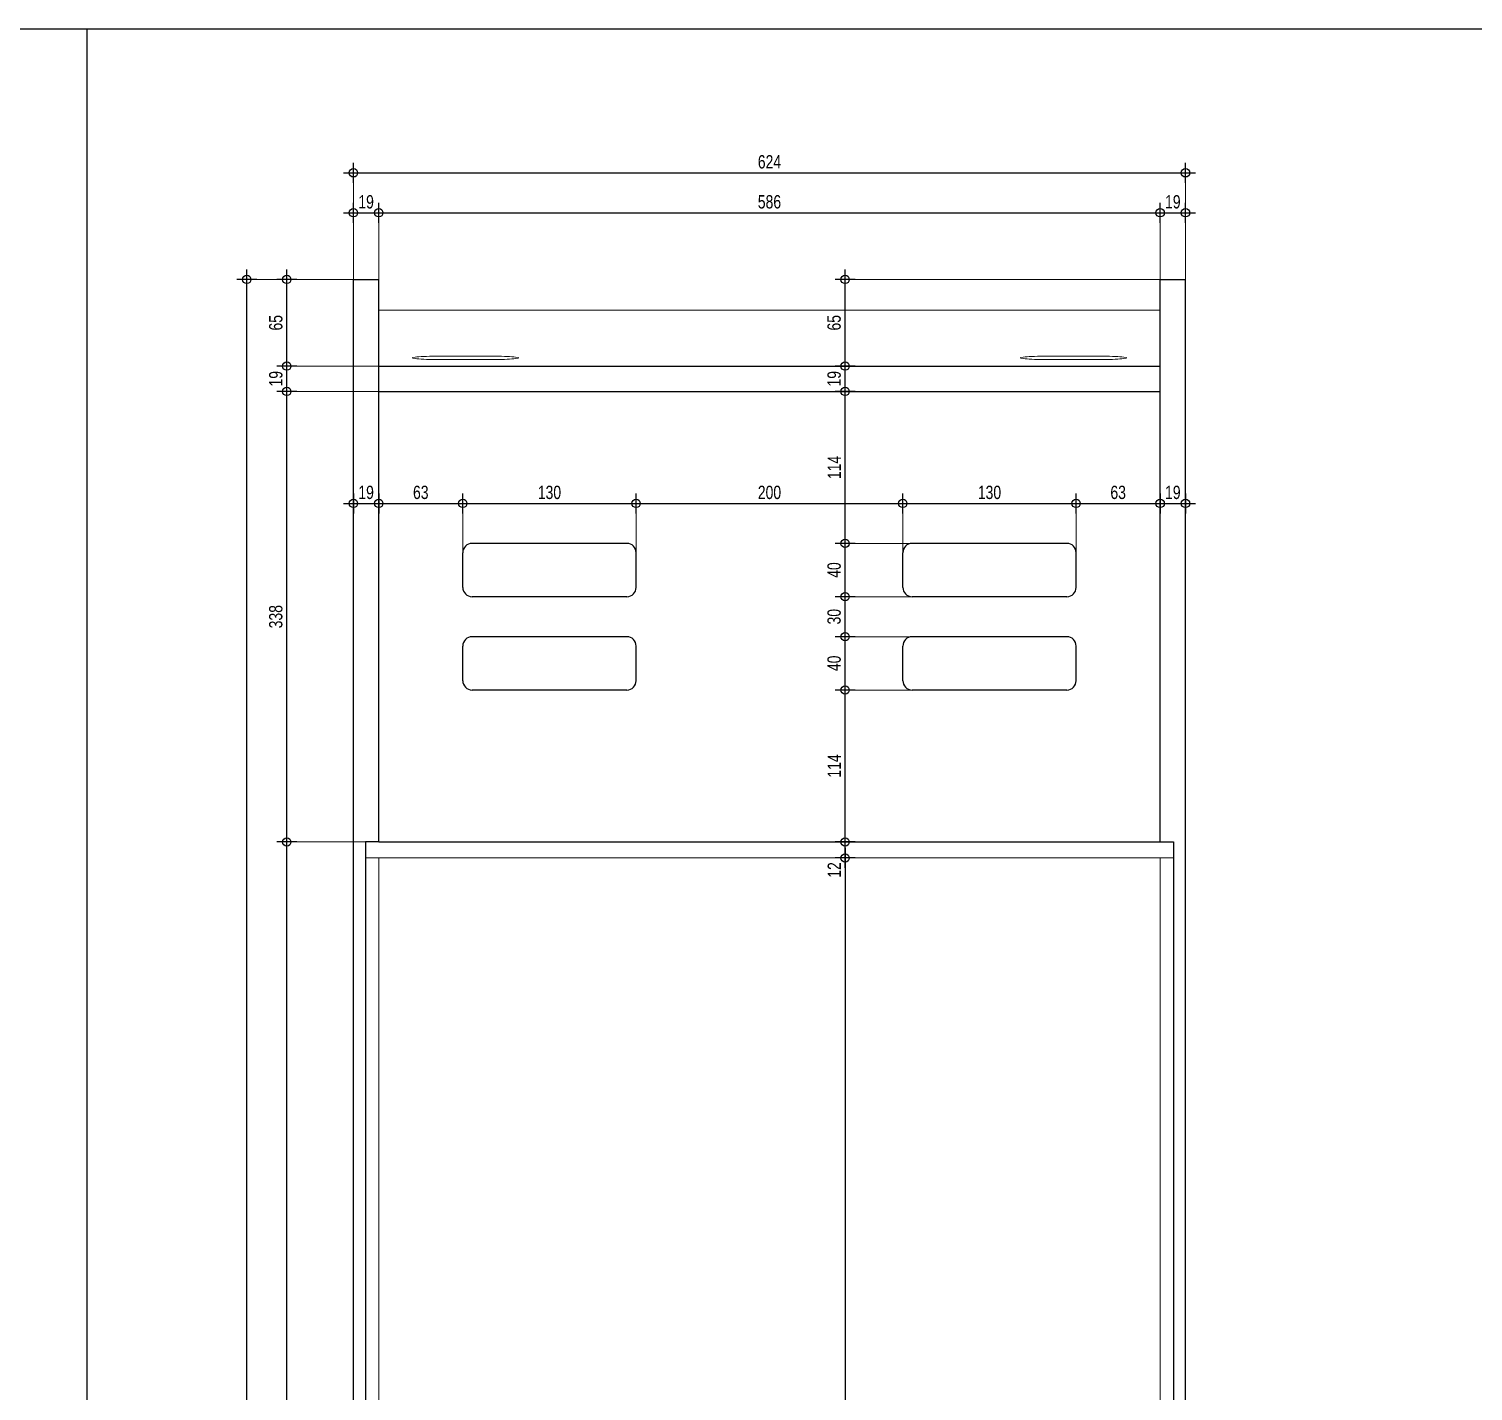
# Model space of a CAD drawing. Header units: millimetres. Extents: x -638 to 26377, y -728 to 1951.
# Drawn here: x 19974 to 21057, y 878 to 1900 of the extents above; entities that cross this region are included whole.
import ezdxf

# ---------------------------------------------------------------- set-up
doc = ezdxf.new("R2010")
doc.units = ezdxf.units.MM
doc.layers.get('0').update_dxf_attribs({"color": 1, "lineweight": 100})
doc.layers.add('_Aide', color=5, linetype='Continuous', plot=False)
for name, color, linetype, lineweight in [('Cotes', 8, 'Continuous', 18), ('Cotes @ 5', 8, 'Continuous', 18), ('Plan', 7, 'Continuous', 25)]:
    doc.layers.add(name, color=color, linetype=linetype, lineweight=lineweight)
doc.styles.get("Standard").update_dxf_attribs({"font": 'arial.ttf', "width": 0.75})
doc.dimstyles.new('Annotatif', dxfattribs={"dimscale": 0, "dimtxt": 2, "dimasz": 2.5, "dimexe": 1.5, "dimexo": 0, "dimtad": 1, "dimdec": 0, "dimtxsty": 'Standard', "dimblk": 'SMALL', "dimcen": 0, "dimdle": 1.5, "dimadec": 0, "dimazin": 0, "dimtfac": 1, "dimtdec": 0, "dimtix": 1, "dimtmove": 2, "dimatfit": 3, "dimfxl": 1.5, "dimfxlon": 1, "dimarcsym": 0})

# ---------------------------------------------------------------- blocks, each defined once
blk = doc.blocks.new('_Small')
at = {"color": 0, "linetype": 'ByBlock', "lineweight": -2}
blk.add_circle((0, 0), 0.25, dxfattribs=at)
blk = doc.blocks.new('*D685')
at = {"layer": 'Cotes', "color": 0, "lineweight": -2, "transparency": 16777216}
for p, q in [((20174.5, 1290), (20159.5, 1290)), ((20167, 182.5), (20167, 1297.5)), ((20174.5, 190), (20159.5, 190))]:
    blk.add_line(p, q, dxfattribs=at)
at = {"layer": 'Defpoints', "color": 0, "transparency": 16777216}
for p in [(20167, 1290), (20226, 1290), (20226, 190)]:
    blk.add_point(p, dxfattribs=at)
at = {"layer": 'Cotes', "color": 0, "lineweight": -2, "transparency": 16777216, "xscale": 12.5, "yscale": 12.5, "zscale": 12.5}
for p, rotation in [((20167, 1290), 90), ((20167, 190), 270)]:
    blk.add_blockref('_Small', p, dxfattribs=dict(at, rotation=rotation))
at = {"layer": 'Cotes', "color": 0, "transparency": 16777216, "insert": (20158.8, 740), "char_height": 10, "attachment_point": 5, "rotation": 90}
blk.add_mtext('1100', dxfattribs=at)
blk = doc.blocks.new('*D686')
at = {"layer": 'Cotes', "color": 0, "lineweight": -2, "transparency": 16777216}
for p, q in [((20167, 1282.5), (20167, 1635.5)), ((20174.5, 1628), (20159.5, 1628)), ((20174.5, 1290), (20159.5, 1290))]:
    blk.add_line(p, q, dxfattribs=at)
at = {"layer": 'Defpoints', "color": 0, "transparency": 16777216}
for p in [(20167, 1628), (20236, 1628), (20226, 1290)]:
    blk.add_point(p, dxfattribs=at)
at = {"layer": 'Cotes', "color": 0, "lineweight": -2, "transparency": 16777216, "xscale": 12.5, "yscale": 12.5, "zscale": 12.5}
for p, rotation in [((20167, 1628), 90), ((20167, 1290), 270)]:
    blk.add_blockref('_Small', p, dxfattribs=dict(at, rotation=rotation))
at = {"layer": 'Cotes', "color": 0, "transparency": 16777216, "insert": (20158.8, 1459), "char_height": 10, "attachment_point": 5, "rotation": 90}
blk.add_mtext('338', dxfattribs=at)
blk = doc.blocks.new('*D687')
at = {"layer": 'Cotes', "color": 0, "lineweight": -2, "transparency": 16777216}
for p, q in [((20174.5, 1647), (20159.5, 1647)), ((20167, 1620.5), (20167, 1654.5)), ((20174.5, 1628), (20159.5, 1628))]:
    blk.add_line(p, q, dxfattribs=at)
at = {"layer": 'Defpoints', "color": 0, "transparency": 16777216}
for p in [(20167, 1647), (20236, 1647), (20236, 1628)]:
    blk.add_point(p, dxfattribs=at)
at = {"layer": 'Cotes', "color": 0, "lineweight": -2, "transparency": 16777216, "xscale": 12.5, "yscale": 12.5, "zscale": 12.5}
for p, rotation in [((20167, 1647), 90), ((20167, 1628), 270)]:
    blk.add_blockref('_Small', p, dxfattribs=dict(at, rotation=rotation))
at = {"layer": 'Cotes', "color": 0, "transparency": 16777216, "insert": (20158.8, 1637.5), "char_height": 10, "attachment_point": 5, "rotation": 90}
blk.add_mtext('19', dxfattribs=at)
blk = doc.blocks.new('*D688')
at = {"layer": 'Cotes', "color": 0, "lineweight": -2, "transparency": 16777216}
for p, q in [((20174.5, 1712), (20159.5, 1712)), ((20167, 1639.5), (20167, 1719.5)), ((20174.5, 1647), (20159.5, 1647))]:
    blk.add_line(p, q, dxfattribs=at)
at = {"layer": 'Defpoints', "color": 0, "transparency": 16777216}
for p in [(20167, 1712), (20217, 1712), (20236, 1647)]:
    blk.add_point(p, dxfattribs=at)
at = {"layer": 'Cotes', "color": 0, "lineweight": -2, "transparency": 16777216, "xscale": 12.5, "yscale": 12.5, "zscale": 12.5}
for p, rotation in [((20167, 1712), 90), ((20167, 1647), 270)]:
    blk.add_blockref('_Small', p, dxfattribs=dict(at, rotation=rotation))
at = {"layer": 'Cotes', "color": 0, "transparency": 16777216, "insert": (20158.8, 1679.5), "char_height": 10, "attachment_point": 5, "rotation": 90}
blk.add_mtext('65', dxfattribs=at)
blk = doc.blocks.new('*D689')
at = {"layer": 'Cotes', "color": 0, "lineweight": -2, "transparency": 16777216}
for p, q in [((20144.5, 1712), (20129.5, 1712)), ((20137, -7.5), (20137, 1719.5)), ((20144.5, 0), (20129.5, 0))]:
    blk.add_line(p, q, dxfattribs=at)
at = {"layer": 'Defpoints', "color": 0, "transparency": 16777216}
for p in [(20137, 1712), (20217, 1712), (20217, 0)]:
    blk.add_point(p, dxfattribs=at)
at = {"layer": 'Cotes', "color": 0, "lineweight": -2, "transparency": 16777216, "xscale": 12.5, "yscale": 12.5, "zscale": 12.5}
for p, rotation in [((20137, 1712), 90), ((20137, 0), 270)]:
    blk.add_blockref('_Small', p, dxfattribs=dict(at, rotation=rotation))
at = {"layer": 'Cotes', "color": 0, "transparency": 16777216, "insert": (20128.9, 856), "char_height": 10, "attachment_point": 5, "rotation": 90}
blk.add_mtext('1712', dxfattribs=at)
blk = doc.blocks.new('*D697')
at = {"layer": 'Cotes', "color": 0, "lineweight": -2, "transparency": 16777216}
for p, q in [((20217, 1551.5), (20217, 1536.5)), ((20236, 1551.5), (20236, 1536.5)), ((20209.5, 1544), (20243.5, 1544))]:
    blk.add_line(p, q, dxfattribs=at)
at = {"layer": 'Defpoints', "color": 0, "transparency": 16777216}
for p in [(20217, 1712), (20236, 1712), (20236, 1544)]:
    blk.add_point(p, dxfattribs=at)
at = {"layer": 'Cotes', "color": 0, "lineweight": -2, "transparency": 16777216, "xscale": 12.5, "yscale": 12.5, "zscale": 12.5, "rotation": 180}
blk.add_blockref('_Small', (20217, 1544), dxfattribs=at)
at = {"layer": 'Cotes', "color": 0, "lineweight": -2, "transparency": 16777216, "xscale": 12.5, "yscale": 12.5, "zscale": 12.5}
blk.add_blockref('_Small', (20236, 1544), dxfattribs=at)
at = {"layer": 'Cotes', "color": 0, "transparency": 16777216, "insert": (20226.5, 1552.2), "char_height": 10, "attachment_point": 5}
blk.add_mtext('19', dxfattribs=at)
blk = doc.blocks.new('*D698')
at = {"layer": 'Cotes', "color": 0, "lineweight": -2, "transparency": 16777216}
for p, q in [((20236, 1551.5), (20236, 1536.5)), ((20299, 1536.5), (20299, 1551.5)), ((20228.5, 1544), (20306.5, 1544))]:
    blk.add_line(p, q, dxfattribs=at)
at = {"layer": 'Defpoints', "color": 0, "transparency": 16777216}
for p in [(20236, 1712), (20299, 1544), (20299, 1507)]:
    blk.add_point(p, dxfattribs=at)
at = {"layer": 'Cotes', "color": 0, "lineweight": -2, "transparency": 16777216, "xscale": 12.5, "yscale": 12.5, "zscale": 12.5, "rotation": 180}
blk.add_blockref('_Small', (20236, 1544), dxfattribs=at)
at = {"layer": 'Cotes', "color": 0, "lineweight": -2, "transparency": 16777216, "xscale": 12.5, "yscale": 12.5, "zscale": 12.5}
blk.add_blockref('_Small', (20299, 1544), dxfattribs=at)
at = {"layer": 'Cotes', "color": 0, "transparency": 16777216, "insert": (20267.5, 1552.2), "char_height": 10, "attachment_point": 5}
blk.add_mtext('63', dxfattribs=at)
blk = doc.blocks.new('*D699')
at = {"layer": 'Cotes', "color": 0, "lineweight": -2, "transparency": 16777216}
for p, q in [((20299, 1536.5), (20299, 1551.5)), ((20429, 1536.5), (20429, 1551.5)), ((20291.5, 1544), (20436.5, 1544))]:
    blk.add_line(p, q, dxfattribs=at)
at = {"layer": 'Defpoints', "color": 0, "transparency": 16777216}
for p in [(20429, 1544), (20299, 1507), (20429, 1507)]:
    blk.add_point(p, dxfattribs=at)
at = {"layer": 'Cotes', "color": 0, "lineweight": -2, "transparency": 16777216, "xscale": 12.5, "yscale": 12.5, "zscale": 12.5, "rotation": 180}
blk.add_blockref('_Small', (20299, 1544), dxfattribs=at)
at = {"layer": 'Cotes', "color": 0, "lineweight": -2, "transparency": 16777216, "xscale": 12.5, "yscale": 12.5, "zscale": 12.5}
blk.add_blockref('_Small', (20429, 1544), dxfattribs=at)
at = {"layer": 'Cotes', "color": 0, "transparency": 16777216, "insert": (20364, 1552.2), "char_height": 10, "attachment_point": 5}
blk.add_mtext('130', dxfattribs=at)
blk = doc.blocks.new('*D700')
at = {"layer": 'Cotes', "color": 0, "lineweight": -2, "transparency": 16777216}
for p, q in [((20429, 1536.5), (20429, 1551.5)), ((20629, 1536.5), (20629, 1551.5)), ((20421.5, 1544), (20636.5, 1544))]:
    blk.add_line(p, q, dxfattribs=at)
at = {"layer": 'Defpoints', "color": 0, "transparency": 16777216}
for p in [(20629, 1544), (20429, 1507), (20629, 1507)]:
    blk.add_point(p, dxfattribs=at)
at = {"layer": 'Cotes', "color": 0, "lineweight": -2, "transparency": 16777216, "xscale": 12.5, "yscale": 12.5, "zscale": 12.5, "rotation": 180}
blk.add_blockref('_Small', (20429, 1544), dxfattribs=at)
at = {"layer": 'Cotes', "color": 0, "lineweight": -2, "transparency": 16777216, "xscale": 12.5, "yscale": 12.5, "zscale": 12.5}
blk.add_blockref('_Small', (20629, 1544), dxfattribs=at)
at = {"layer": 'Cotes', "color": 0, "transparency": 16777216, "insert": (20529, 1552.2), "char_height": 10, "attachment_point": 5}
blk.add_mtext('200', dxfattribs=at)
blk = doc.blocks.new('*D701')
at = {"layer": 'Cotes', "color": 0, "lineweight": -2, "transparency": 16777216}
for p, q in [((20629, 1536.5), (20629, 1551.5)), ((20759, 1536.5), (20759, 1551.5)), ((20621.5, 1544), (20766.5, 1544))]:
    blk.add_line(p, q, dxfattribs=at)
at = {"layer": 'Defpoints', "color": 0, "transparency": 16777216}
for p in [(20759, 1544), (20629, 1507), (20759, 1507)]:
    blk.add_point(p, dxfattribs=at)
at = {"layer": 'Cotes', "color": 0, "lineweight": -2, "transparency": 16777216, "xscale": 12.5, "yscale": 12.5, "zscale": 12.5, "rotation": 180}
blk.add_blockref('_Small', (20629, 1544), dxfattribs=at)
at = {"layer": 'Cotes', "color": 0, "lineweight": -2, "transparency": 16777216, "xscale": 12.5, "yscale": 12.5, "zscale": 12.5}
blk.add_blockref('_Small', (20759, 1544), dxfattribs=at)
at = {"layer": 'Cotes', "color": 0, "transparency": 16777216, "insert": (20694, 1552.2), "char_height": 10, "attachment_point": 5}
blk.add_mtext('130', dxfattribs=at)
blk = doc.blocks.new('*D702')
at = {"layer": 'Cotes', "color": 0, "lineweight": -2, "transparency": 16777216}
for p, q in [((20759, 1536.5), (20759, 1551.5)), ((20822, 1551.5), (20822, 1536.5)), ((20751.5, 1544), (20829.5, 1544))]:
    blk.add_line(p, q, dxfattribs=at)
at = {"layer": 'Defpoints', "color": 0, "transparency": 16777216}
for p in [(20822, 1712), (20822, 1544), (20759, 1507)]:
    blk.add_point(p, dxfattribs=at)
at = {"layer": 'Cotes', "color": 0, "lineweight": -2, "transparency": 16777216, "xscale": 12.5, "yscale": 12.5, "zscale": 12.5, "rotation": 180}
blk.add_blockref('_Small', (20759, 1544), dxfattribs=at)
at = {"layer": 'Cotes', "color": 0, "lineweight": -2, "transparency": 16777216, "xscale": 12.5, "yscale": 12.5, "zscale": 12.5}
blk.add_blockref('_Small', (20822, 1544), dxfattribs=at)
at = {"layer": 'Cotes', "color": 0, "transparency": 16777216, "insert": (20790.5, 1552.2), "char_height": 10, "attachment_point": 5}
blk.add_mtext('63', dxfattribs=at)
blk = doc.blocks.new('*D703')
at = {"layer": 'Cotes', "color": 0, "lineweight": -2, "transparency": 16777216}
for p, q in [((20822, 1551.5), (20822, 1536.5)), ((20841, 1551.5), (20841, 1536.5)), ((20814.5, 1544), (20848.5, 1544))]:
    blk.add_line(p, q, dxfattribs=at)
at = {"layer": 'Defpoints', "color": 0, "transparency": 16777216}
for p in [(20822, 1712), (20841, 1712), (20841, 1544)]:
    blk.add_point(p, dxfattribs=at)
at = {"layer": 'Cotes', "color": 0, "lineweight": -2, "transparency": 16777216, "xscale": 12.5, "yscale": 12.5, "zscale": 12.5, "rotation": 180}
blk.add_blockref('_Small', (20822, 1544), dxfattribs=at)
at = {"layer": 'Cotes', "color": 0, "lineweight": -2, "transparency": 16777216, "xscale": 12.5, "yscale": 12.5, "zscale": 12.5}
blk.add_blockref('_Small', (20841, 1544), dxfattribs=at)
at = {"layer": 'Cotes', "color": 0, "transparency": 16777216, "insert": (20831.5, 1552.2), "char_height": 10, "attachment_point": 5}
blk.add_mtext('19', dxfattribs=at)
blk = doc.blocks.new('*D704')
at = {"layer": 'Cotes', "color": 0, "lineweight": -2, "transparency": 16777216}
for p, q in [((20585.7, 1282.5), (20585.7, 1411.5)), ((20593.2, 1404), (20578.2, 1404)), ((20593.2, 1290), (20578.2, 1290))]:
    blk.add_line(p, q, dxfattribs=at)
at = {"layer": 'Defpoints', "color": 0, "transparency": 16777216}
for p in [(20585.7, 1404), (20752, 1404), (20822, 1290)]:
    blk.add_point(p, dxfattribs=at)
at = {"layer": 'Cotes', "color": 0, "lineweight": -2, "transparency": 16777216, "xscale": 12.5, "yscale": 12.5, "zscale": 12.5}
for p, rotation in [((20585.7, 1404), 90), ((20585.7, 1290), 270)]:
    blk.add_blockref('_Small', p, dxfattribs=dict(at, rotation=rotation))
at = {"layer": 'Cotes', "color": 0, "transparency": 16777216, "insert": (20577.6, 1347), "char_height": 10, "attachment_point": 5, "rotation": 90}
blk.add_mtext('114', dxfattribs=at)
blk = doc.blocks.new('*D705')
at = {"layer": 'Cotes', "color": 0, "lineweight": -2, "transparency": 16777216}
for p, q in [((20585.7, 1396.5), (20585.7, 1451.5)), ((20593.2, 1444), (20578.2, 1444)), ((20593.2, 1404), (20578.2, 1404))]:
    blk.add_line(p, q, dxfattribs=at)
at = {"layer": 'Defpoints', "color": 0, "transparency": 16777216}
for p in [(20585.7, 1444), (20752, 1444), (20752, 1404)]:
    blk.add_point(p, dxfattribs=at)
at = {"layer": 'Cotes', "color": 0, "lineweight": -2, "transparency": 16777216, "xscale": 12.5, "yscale": 12.5, "zscale": 12.5}
for p, rotation in [((20585.7, 1444), 90), ((20585.7, 1404), 270)]:
    blk.add_blockref('_Small', p, dxfattribs=dict(at, rotation=rotation))
at = {"layer": 'Cotes', "color": 0, "transparency": 16777216, "insert": (20577.5, 1424), "char_height": 10, "attachment_point": 5, "rotation": 90}
blk.add_mtext('40', dxfattribs=at)
blk = doc.blocks.new('*D706')
at = {"layer": 'Cotes', "color": 0, "lineweight": -2, "transparency": 16777216}
for p, q in [((20593.2, 1474), (20578.2, 1474)), ((20585.7, 1436.5), (20585.7, 1481.5)), ((20593.2, 1444), (20578.2, 1444))]:
    blk.add_line(p, q, dxfattribs=at)
at = {"layer": 'Defpoints', "color": 0, "transparency": 16777216}
for p in [(20585.7, 1474), (20752, 1474), (20752, 1444)]:
    blk.add_point(p, dxfattribs=at)
at = {"layer": 'Cotes', "color": 0, "lineweight": -2, "transparency": 16777216, "xscale": 12.5, "yscale": 12.5, "zscale": 12.5}
for p, rotation in [((20585.7, 1474), 90), ((20585.7, 1444), 270)]:
    blk.add_blockref('_Small', p, dxfattribs=dict(at, rotation=rotation))
at = {"layer": 'Cotes', "color": 0, "transparency": 16777216, "insert": (20577.5, 1459), "char_height": 10, "attachment_point": 5, "rotation": 90}
blk.add_mtext('30', dxfattribs=at)
blk = doc.blocks.new('*D707')
at = {"layer": 'Cotes', "color": 0, "lineweight": -2, "transparency": 16777216}
for p, q in [((20585.7, 1466.5), (20585.7, 1521.5)), ((20593.2, 1514), (20578.2, 1514)), ((20593.2, 1474), (20578.2, 1474))]:
    blk.add_line(p, q, dxfattribs=at)
at = {"layer": 'Defpoints', "color": 0, "transparency": 16777216}
for p in [(20585.7, 1514), (20752, 1514), (20752, 1474)]:
    blk.add_point(p, dxfattribs=at)
at = {"layer": 'Cotes', "color": 0, "lineweight": -2, "transparency": 16777216, "xscale": 12.5, "yscale": 12.5, "zscale": 12.5}
for p, rotation in [((20585.7, 1514), 90), ((20585.7, 1474), 270)]:
    blk.add_blockref('_Small', p, dxfattribs=dict(at, rotation=rotation))
at = {"layer": 'Cotes', "color": 0, "transparency": 16777216, "insert": (20577.5, 1494), "char_height": 10, "attachment_point": 5, "rotation": 90}
blk.add_mtext('40', dxfattribs=at)
blk = doc.blocks.new('*D708')
at = {"layer": 'Cotes', "color": 0, "lineweight": -2, "transparency": 16777216}
for p, q in [((20585.7, 1506.5), (20585.7, 1635.5)), ((20593.2, 1628), (20578.2, 1628)), ((20593.2, 1514), (20578.2, 1514))]:
    blk.add_line(p, q, dxfattribs=at)
at = {"layer": 'Defpoints', "color": 0, "transparency": 16777216}
for p in [(20585.7, 1628), (20822, 1628), (20752, 1514)]:
    blk.add_point(p, dxfattribs=at)
at = {"layer": 'Cotes', "color": 0, "lineweight": -2, "transparency": 16777216, "xscale": 12.5, "yscale": 12.5, "zscale": 12.5}
for p, rotation in [((20585.7, 1628), 90), ((20585.7, 1514), 270)]:
    blk.add_blockref('_Small', p, dxfattribs=dict(at, rotation=rotation))
at = {"layer": 'Cotes', "color": 0, "transparency": 16777216, "insert": (20577.6, 1571), "char_height": 10, "attachment_point": 5, "rotation": 90}
blk.add_mtext('114', dxfattribs=at)
blk = doc.blocks.new('*D709')
at = {"layer": 'Cotes', "color": 0, "lineweight": -2, "transparency": 16777216}
for p, q in [((20593.2, 1647), (20578.2, 1647)), ((20585.7, 1620.5), (20585.7, 1654.5)), ((20593.2, 1628), (20578.2, 1628))]:
    blk.add_line(p, q, dxfattribs=at)
at = {"layer": 'Defpoints', "color": 0, "transparency": 16777216}
for p in [(20585.7, 1647), (20822, 1647), (20822, 1628)]:
    blk.add_point(p, dxfattribs=at)
at = {"layer": 'Cotes', "color": 0, "lineweight": -2, "transparency": 16777216, "xscale": 12.5, "yscale": 12.5, "zscale": 12.5}
for p, rotation in [((20585.7, 1647), 90), ((20585.7, 1628), 270)]:
    blk.add_blockref('_Small', p, dxfattribs=dict(at, rotation=rotation))
at = {"layer": 'Cotes', "color": 0, "transparency": 16777216, "insert": (20577.5, 1637.5), "char_height": 10, "attachment_point": 5, "rotation": 90}
blk.add_mtext('19', dxfattribs=at)
blk = doc.blocks.new('*D710')
at = {"layer": 'Cotes', "color": 0, "lineweight": -2, "transparency": 16777216}
for p, q in [((20593.2, 1290), (20578.2, 1290)), ((20585.7, 1270.5), (20585.7, 1297.5)), ((20593.2, 1278), (20578.2, 1278))]:
    blk.add_line(p, q, dxfattribs=at)
at = {"layer": 'Defpoints', "color": 0, "transparency": 16777216}
for p in [(20585.7, 1290), (20822, 1290), (20832, 1278)]:
    blk.add_point(p, dxfattribs=at)
at = {"layer": 'Cotes', "color": 0, "lineweight": -2, "transparency": 16777216, "xscale": 12.5, "yscale": 12.5, "zscale": 12.5}
for p, rotation in [((20585.7, 1290), 90), ((20585.7, 1278), 270)]:
    blk.add_blockref('_Small', p, dxfattribs=dict(at, rotation=rotation))
at = {"layer": 'Cotes', "color": 0, "transparency": 16777216, "insert": (20577.6, 1269), "char_height": 10, "attachment_point": 5, "rotation": 90}
blk.add_mtext('12', dxfattribs=at)
blk = doc.blocks.new('*D711')
at = {"layer": 'Cotes', "color": 0, "lineweight": -2, "transparency": 16777216}
for p, q in [((20585.7, 1285.5), (20585.7, 182.5)), ((20593.2, 1278), (20578.2, 1278)), ((20593.2, 190), (20578.2, 190))]:
    blk.add_line(p, q, dxfattribs=at)
at = {"layer": 'Defpoints', "color": 0, "transparency": 16777216}
for p in [(20832, 1278), (20585.7, 190), (20832, 190)]:
    blk.add_point(p, dxfattribs=at)
at = {"layer": 'Cotes', "color": 0, "lineweight": -2, "transparency": 16777216, "xscale": 12.5, "yscale": 12.5, "zscale": 12.5}
for p, rotation in [((20585.7, 1278), 90), ((20585.7, 190), 270)]:
    blk.add_blockref('_Small', p, dxfattribs=dict(at, rotation=rotation))
at = {"layer": 'Cotes', "color": 0, "transparency": 16777216, "insert": (20577.5, 734), "char_height": 10, "attachment_point": 5, "rotation": 90}
blk.add_mtext('1088', dxfattribs=at)
blk = doc.blocks.new('*D713')
at = {"layer": 'Cotes', "color": 0, "lineweight": -2, "transparency": 16777216}
for p, q in [((20217, 1754.5), (20217, 1769.5)), ((20236, 1754.5), (20236, 1769.5)), ((20209.5, 1762), (20243.5, 1762))]:
    blk.add_line(p, q, dxfattribs=at)
at = {"layer": 'Defpoints', "color": 0, "transparency": 16777216}
for p in [(20236, 1762), (20217, 1712), (20236, 1712)]:
    blk.add_point(p, dxfattribs=at)
at = {"layer": 'Cotes', "color": 0, "lineweight": -2, "transparency": 16777216, "xscale": 12.5, "yscale": 12.5, "zscale": 12.5, "rotation": 180}
blk.add_blockref('_Small', (20217, 1762), dxfattribs=at)
at = {"layer": 'Cotes', "color": 0, "lineweight": -2, "transparency": 16777216, "xscale": 12.5, "yscale": 12.5, "zscale": 12.5}
blk.add_blockref('_Small', (20236, 1762), dxfattribs=at)
at = {"layer": 'Cotes', "color": 0, "transparency": 16777216, "insert": (20226.5, 1770.2), "char_height": 10, "attachment_point": 5}
blk.add_mtext('19', dxfattribs=at)
blk = doc.blocks.new('*D714')
at = {"layer": 'Cotes', "color": 0, "lineweight": -2, "transparency": 16777216}
for p, q in [((20236, 1754.5), (20236, 1769.5)), ((20822, 1754.5), (20822, 1769.5)), ((20228.5, 1762), (20829.5, 1762))]:
    blk.add_line(p, q, dxfattribs=at)
at = {"layer": 'Defpoints', "color": 0, "transparency": 16777216}
for p in [(20822, 1762), (20236, 1712), (20822, 1712)]:
    blk.add_point(p, dxfattribs=at)
at = {"layer": 'Cotes', "color": 0, "lineweight": -2, "transparency": 16777216, "xscale": 12.5, "yscale": 12.5, "zscale": 12.5, "rotation": 180}
blk.add_blockref('_Small', (20236, 1762), dxfattribs=at)
at = {"layer": 'Cotes', "color": 0, "lineweight": -2, "transparency": 16777216, "xscale": 12.5, "yscale": 12.5, "zscale": 12.5}
blk.add_blockref('_Small', (20822, 1762), dxfattribs=at)
at = {"layer": 'Cotes', "color": 0, "transparency": 16777216, "insert": (20529, 1770.2), "char_height": 10, "attachment_point": 5}
blk.add_mtext('586', dxfattribs=at)
blk = doc.blocks.new('*D715')
at = {"layer": 'Cotes', "color": 0, "lineweight": -2, "transparency": 16777216}
for p, q in [((20822, 1754.5), (20822, 1769.5)), ((20841, 1754.5), (20841, 1769.5)), ((20814.5, 1762), (20848.5, 1762))]:
    blk.add_line(p, q, dxfattribs=at)
at = {"layer": 'Defpoints', "color": 0, "transparency": 16777216}
for p in [(20841, 1762), (20822, 1712), (20841, 1712)]:
    blk.add_point(p, dxfattribs=at)
at = {"layer": 'Cotes', "color": 0, "lineweight": -2, "transparency": 16777216, "xscale": 12.5, "yscale": 12.5, "zscale": 12.5, "rotation": 180}
blk.add_blockref('_Small', (20822, 1762), dxfattribs=at)
at = {"layer": 'Cotes', "color": 0, "lineweight": -2, "transparency": 16777216, "xscale": 12.5, "yscale": 12.5, "zscale": 12.5}
blk.add_blockref('_Small', (20841, 1762), dxfattribs=at)
at = {"layer": 'Cotes', "color": 0, "transparency": 16777216, "insert": (20831.5, 1770.2), "char_height": 10, "attachment_point": 5}
blk.add_mtext('19', dxfattribs=at)
blk = doc.blocks.new('*D716')
at = {"layer": 'Cotes', "color": 0, "lineweight": -2, "transparency": 16777216}
for p, q in [((20217, 1784.5), (20217, 1799.5)), ((20841, 1784.5), (20841, 1799.5)), ((20209.5, 1792), (20848.5, 1792))]:
    blk.add_line(p, q, dxfattribs=at)
at = {"layer": 'Defpoints', "color": 0, "transparency": 16777216}
for p in [(20841, 1792), (20217, 1712), (20841, 1712)]:
    blk.add_point(p, dxfattribs=at)
at = {"layer": 'Cotes', "color": 0, "lineweight": -2, "transparency": 16777216, "xscale": 12.5, "yscale": 12.5, "zscale": 12.5, "rotation": 180}
blk.add_blockref('_Small', (20217, 1792), dxfattribs=at)
at = {"layer": 'Cotes', "color": 0, "lineweight": -2, "transparency": 16777216, "xscale": 12.5, "yscale": 12.5, "zscale": 12.5}
blk.add_blockref('_Small', (20841, 1792), dxfattribs=at)
at = {"layer": 'Cotes', "color": 0, "transparency": 16777216, "insert": (20529, 1800.2), "char_height": 10, "attachment_point": 5}
blk.add_mtext('624', dxfattribs=at)
blk = doc.blocks.new('*D717')
at = {"layer": 'Cotes', "color": 0, "lineweight": -2, "transparency": 16777216}
for p, q in [((20593.2, 1712), (20578.2, 1712)), ((20585.7, 1639.5), (20585.7, 1719.5)), ((20593.2, 1647), (20578.2, 1647))]:
    blk.add_line(p, q, dxfattribs=at)
at = {"layer": 'Defpoints', "color": 0, "transparency": 16777216}
for p in [(20585.7, 1712), (20822, 1712), (20822, 1647)]:
    blk.add_point(p, dxfattribs=at)
at = {"layer": 'Cotes', "color": 0, "lineweight": -2, "transparency": 16777216, "xscale": 12.5, "yscale": 12.5, "zscale": 12.5}
for p, rotation in [((20585.7, 1712), 90), ((20585.7, 1647), 270)]:
    blk.add_blockref('_Small', p, dxfattribs=dict(at, rotation=rotation))
at = {"layer": 'Cotes', "color": 0, "transparency": 16777216, "insert": (20577.5, 1679.5), "char_height": 10, "attachment_point": 5, "rotation": 90}
blk.add_mtext('65', dxfattribs=at)

msp = doc.modelspace()

# ---------------------------------------------------------------- linework, layer by layer
at = {"layer": '_Aide'}
for p, q in [((18532, 1900), (20017, 1900)), ((20017, 1900), (20017, -200)), ((20017, 1900), (21502, 1900))]:
    msp.add_line(p, q, dxfattribs=at)
at = {"layer": 'Cotes'}
for p, q in [((20217, 1712), (20217, 1792)), ((20841, 1712), (20841, 1792)), ((20236, 1712), (20236, 1762)), ((20822, 1712), (20822, 1762)), ((20217, 1712), (20137, 1712)), ((20822, 1712), (20585.7, 1712)), ((20236, 1647), (20167, 1647)), ((20236, 1628), (20167, 1628)), ((20299, 1507), (20299, 1544)), ((20429, 1507), (20429, 1544)), ((20629, 1507), (20629, 1544)), ((20759, 1507), (20759, 1544)), ((20636, 1514), (20585.7, 1514)), ((20636, 1474), (20585.7, 1474)), ((20636, 1444), (20585.7, 1444)), ((20636, 1404), (20585.7, 1404)), ((20226, 1290), (20167, 1290))]:
    msp.add_line(p, q, dxfattribs=at)
at = {"layer": 'Plan'}
for p, q in [((20217, 0), (20217, 1712)), ((20217, 1712), (20236, 1712)), ((20236, 1290), (20236, 1712)), ((20822, 1290), (20822, 1712)), ((20822, 1712), (20841, 1712)), ((20841, 0), (20841, 1712)), ((20236, 1647), (20822, 1647)), ((20236, 1628), (20822, 1628)), ((20299, 1481), (20299, 1507)), ((20422, 1514), (20306, 1514)), ((20429, 1481), (20429, 1507)), ((20629, 1481), (20629, 1507)), ((20752, 1514), (20636, 1514)), ((20759, 1481), (20759, 1507)), ((20422, 1474), (20306, 1474)), ((20752, 1474), (20636, 1474)), ((20422, 1444), (20306, 1444)), ((20752, 1444), (20636, 1444)), ((20299, 1411), (20299, 1437)), ((20429, 1411), (20429, 1437)), ((20629, 1411), (20629, 1437)), ((20759, 1411), (20759, 1437)), ((20422, 1404), (20306, 1404)), ((20752, 1404), (20636, 1404)), ((20236, 1290), (20226, 1290)), ((20226, 1290), (20226, 190)), ((20236, 1290), (20822, 1290)), ((20822, 1290), (20832, 1290)), ((20832, 1290), (20832, 190))]:
    msp.add_line(p, q, dxfattribs=at)
at = {"layer": 'Plan', "color": 30, "lineweight": 18}
for p, q in [((20236, 1689), (20822, 1689)), ((20278.5, 1654.4), (20323.5, 1654.4)), ((20278.5, 1652), (20323.5, 1652)), ((20734.5, 1654.4), (20779.5, 1654.4)), ((20734.5, 1652), (20779.5, 1652)), ((20226, 1278), (20832, 1278)), ((20236, 1278), (20236, 190)), ((20822, 1278), (20822, 190))]:
    msp.add_line(p, q, dxfattribs=at)
at = {"layer": 'Plan'}
for centre, start, end in [((20306, 1507), 90, 180), ((20422, 1507), 360, 90), ((20636, 1507), 90, 180), ((20752, 1507), 0, 90), ((20306, 1481), 180, 270), ((20422, 1481), 270, 360), ((20636, 1481), 180, 270), ((20752, 1481), 270, 0), ((20306, 1437), 90, 180), ((20422, 1437), 0, 90), ((20636, 1437), 90, 180), ((20752, 1437), 0, 90), ((20306, 1411), 180, 270), ((20422, 1411), 270, 0), ((20636, 1411), 180, 270), ((20752, 1411), 270, 0)]:
    msp.add_arc(centre, 7, start, end, dxfattribs=at)
at = {"layer": 'Plan', "color": 30, "lineweight": 18}
for centre in [(20278.5, 1653.2), (20734.5, 1653.2)]:
    msp.add_ellipse(centre, major_axis=(17.5, 0), ratio=0.069945, start_param=1.570796, end_param=4.712389, dxfattribs=at)
at = {"layer": 'Plan', "color": 30, "lineweight": 18, "extrusion": (0, 0, -1)}
for centre in [(20323.5, 1653.2), (20779.5, 1653.2)]:
    msp.add_ellipse(centre, major_axis=(-17.5, 0), ratio=0.069945, start_param=1.570796, end_param=4.712389, dxfattribs=at)

# ---------------------------------------------------------------- dimensions: what is measured, and where the dimension line sits
at = {"layer": 'Cotes @ 5'}
for base, p1, p2, picture, middle in [((20841, 1792), (20217, 1712), (20841, 1712), '*D716', (20529, 1800.2)), ((20236, 1762), (20217, 1712), (20236, 1712), '*D713', (20226.5, 1770.2)), ((20822, 1762), (20236, 1712), (20822, 1712), '*D714', (20529, 1770.2)), ((20841, 1762), (20822, 1712), (20841, 1712), '*D715', (20831.5, 1770.2)), ((20236, 1544), (20217, 1712), (20236, 1712), '*D697', (20226.5, 1552.2)), ((20299, 1544), (20236, 1712), (20299, 1507), '*D698', (20267.5, 1552.2)), ((20822, 1544), (20759, 1507), (20822, 1712), '*D702', (20790.5, 1552.2)), ((20841, 1544), (20822, 1712), (20841, 1712), '*D703', (20831.5, 1552.2)), ((20429, 1544), (20299, 1507), (20429, 1507), '*D699', (20364, 1552.2)), ((20629, 1544), (20429, 1507), (20629, 1507), '*D700', (20529, 1552.2)), ((20759, 1544), (20629, 1507), (20759, 1507), '*D701', (20694, 1552.2))]:
    dim = msp.add_linear_dim(base=base, p1=p1, p2=p2, dimstyle='Annotatif', override={"dimscale": 5, "dimtix": 1, "dimtofl": 1, "dimtmove": 2, "dimatfit": 3}, dxfattribs=at)
    dim.commit()
    dim.dimension.update_dxf_attribs({"geometry": picture, "text_midpoint": middle})
for base, p1, p2, picture, middle in [((20137, 1712), (20217, 0), (20217, 1712), '*D689', (20128.9, 856)), ((20167, 1712), (20236, 1647), (20217, 1712), '*D688', (20158.8, 1679.5)), ((20585.7, 1712), (20822, 1647), (20822, 1712), '*D717', (20577.5, 1679.5)), ((20167, 1647), (20236, 1628), (20236, 1647), '*D687', (20158.8, 1637.5)), ((20585.7, 1647), (20822, 1628), (20822, 1647), '*D709', (20577.5, 1637.5)), ((20167, 1628), (20226, 1290), (20236, 1628), '*D686', (20158.8, 1459)), ((20585.7, 1628), (20752, 1514), (20822, 1628), '*D708', (20577.6, 1571)), ((20585.7, 1514), (20752, 1474), (20752, 1514), '*D707', (20577.5, 1494)), ((20585.7, 1474), (20752, 1444), (20752, 1474), '*D706', (20577.5, 1459)), ((20585.7, 1444), (20752, 1404), (20752, 1444), '*D705', (20577.5, 1424)), ((20585.7, 1404), (20822, 1290), (20752, 1404), '*D704', (20577.6, 1347)), ((20167, 1290), (20226, 190), (20226, 1290), '*D685', (20158.8, 740)), ((20585.7, 190), (20832, 1278), (20832, 190), '*D711', (20577.5, 734))]:
    dim = msp.add_linear_dim(base=base, p1=p1, p2=p2, angle=90, dimstyle='Annotatif', override={"dimscale": 5, "dimtix": 1, "dimtofl": 1, "dimtmove": 2, "dimatfit": 3}, dxfattribs=at)
    dim.commit()
    dim.dimension.update_dxf_attribs({"geometry": picture, "text_midpoint": middle})
dim = msp.add_linear_dim(base=(20585.7, 1290), p1=(20832, 1278), p2=(20822, 1290), angle=90, dimstyle='Annotatif', override={"dimscale": 5, "dimtix": 1, "dimtofl": 1, "dimtmove": 2, "dimatfit": 3}, dxfattribs=at)
dim.commit()
dim.dimension.update_dxf_attribs({"geometry": '*D710', "text_midpoint": (20577.6, 1269), "dimtype": 128})

doc.saveas('drawing.dxf')
